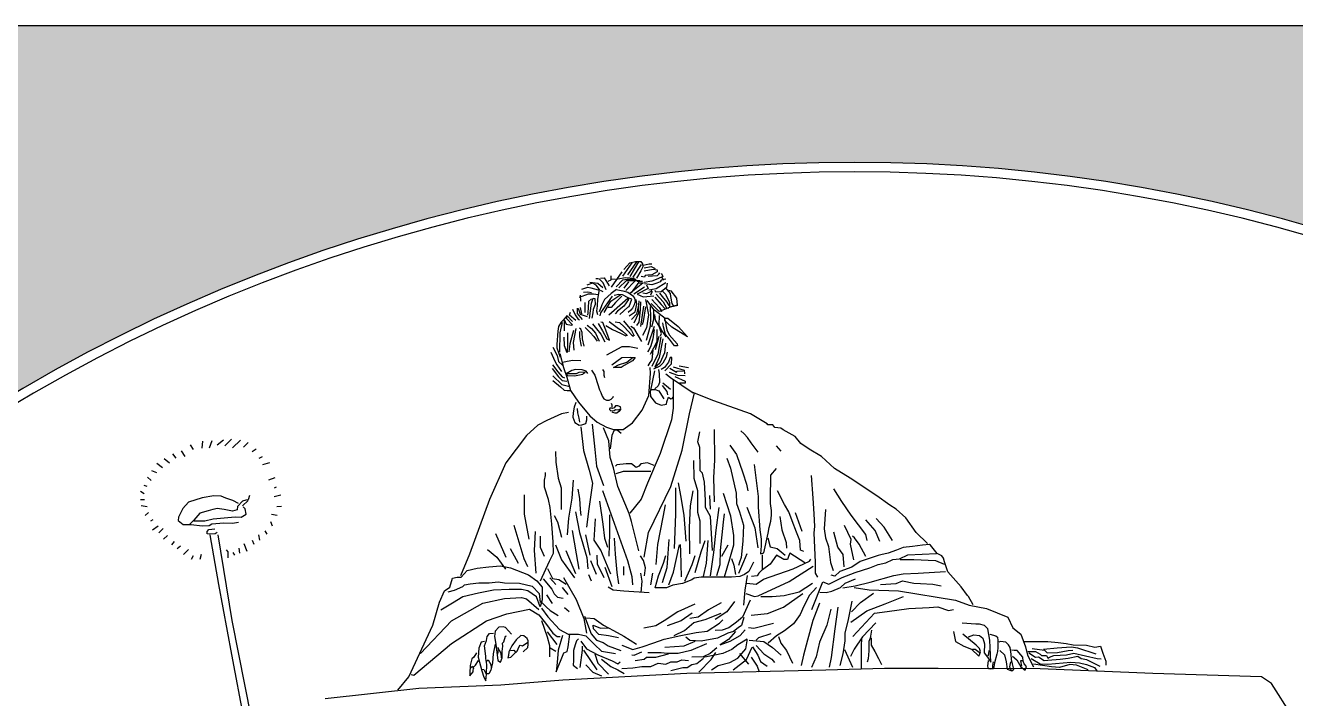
# Model space of a CAD drawing. Header units: millimetres. Extents: x 437 to 2297, y 289 to 1029.
# Drawn here: x 931 to 1603, y 655 to 1012 of the extents above; entities that cross this region are included whole.
import ezdxf

# ---------------------------------------------------------------- set-up
doc = ezdxf.new("R2010")
doc.units = ezdxf.units.MM
for name, color, linetype in [('3', 3, 'Continuous'), ('4', 4, 'Continuous'), ('7', 7, 'Continuous'), ('BH', 3, 'Continuous')]:
    doc.layers.add(name, color=color, linetype=linetype)

# ---------------------------------------------------------------- blocks, each defined once
blk = doc.blocks.new('A$C17FF35E8')
at = {"layer": 'BH'}
h = blk.add_hatch(dxfattribs=at)
h.set_pattern_fill('ESCHER', color=256, scale=50, style=0)
h.set_pattern_definition([(60, (-630.785, -3086.88), (-60, -1e-08), [55, -5]), (180, (-630.785, -3086.88), (30, -51.9615), [55, -5]), (300, (-630.785, -3086.88), (60, -1e-08), [55, -5]), (60, (-625.785, -3086.88), (-60, -1e-08), [10, -50]), (300, (-625.785, -3086.88), (60, -1e-08), [10, -50]), (60, (-633.285, -3082.55), (-60, -1e-08), [10, -50]), (180, (-633.285, -3082.55), (30, -51.9615), [10, -50]), (300, (-633.285, -3091.21), (60, -1e-08), [10, -50]), (180, (-633.285, -3091.21), (30, -51.9615), [10, -50]), (60, (-650.785, -3086.88), (-60, -1e-08), [10, -50]), (300, (-650.785, -3086.88), (60, -1e-08), [10, -50]), (60, (-620.785, -3104.2), (-60, -1e-08), [10, -50]), (180, (-620.785, -3104.2), (30, -51.9615), [10, -50]), (300, (-620.785, -3069.56), (60, -1e-08), [10, -50]), (180, (-620.785, -3069.56), (30, -51.9615), [10, -50]), (0, (-620.785, -3078.22), (-30, 51.9615), [35, -25]), (0, (-620.785, -3095.54), (-30, 51.9615), [35, -25]), (120, (-628.285, -3073.89), (-60, 1e-08), [35, -25]), (120, (-643.285, -3082.55), (-60, 1e-08), [35, -25]), (240, (-643.285, -3091.21), (30, -51.9615), [35, -25]), (240, (-628.285, -3099.87), (30, -51.9615), [35, -25])])
edge = h.paths.add_edge_path(flags=16)
edge.add_arc((933.21, -219.88), 409.87, 48.69816, 131.30184, ccw=False)
edge.add_line((1203.73, 88.03), (1503.11, 437.29))
edge.add_arc((933.21, -219.88), 869.87, 49.06779, 130.93221)
edge.add_line((363.3, 437.29), (662.68, 88.03))
h.paths.add_polyline_path([(1830, 722.49), (1830, 22.49), (30, 22.49), (30, 722.49)])
at = {"layer": '3'}
for points in [[(804.38, 583.94), (810.1, 592.07)], [(810.44, 589.82), (815.29, 596.75)], [(810.96, 593.28), (814.08, 596.75), (817.2, 597.44), (819.97, 597.44), (820.84, 596.23), (821.01, 594.67), (819.97, 592.59), (817.72, 588.61)], [(813.04, 590.52), (817.89, 597.26)], [(814.25, 589.65), (818.93, 597.26)], [(815.81, 589.3), (820.32, 595.88)], [(821.7, 592.59), (826.55, 593.46), (828.63, 593.11), (828.63, 592.07), (825.69, 590.52), (823.61, 590.34), (822.22, 590.17), (821.88, 589.3), (820.14, 589.48)], [(821.18, 595.53), (824.3, 596.23), (825.69, 596.23)], [(821.7, 594.15), (825.34, 594.84), (827.59, 593.8)], [(797.25, 569.32), (796.56, 571.22), (797.08, 573.99), (797.25, 577.62), (798.12, 582.64), (796.21, 584.89), (794.31, 586.1), (791.36, 584.89)], [(799.85, 583.51), (797.25, 585.93), (792.92, 586.45)], [(801.58, 582.47), (800.02, 586.28), (798.12, 588.18), (797.25, 588.35), (796.04, 588.35)], [(798.64, 588.7), (800.54, 588.87), (803.14, 584.55)], [(802.62, 587.14), (804.18, 587.83), (804.18, 589.91)], [(804.35, 588.35), (806.61, 588.18)], [(810.44, 587.75), (806.8, 584.11)], [(807.84, 588.27), (811.83, 588.96), (816.51, 588.61)], [(812.35, 587.4), (808.36, 583.59)], [(810.27, 587.75), (812.69, 588.09), (816.51, 588.09), (817.55, 588.09)], [(813.39, 586.71), (810.96, 583.42)], [(816.68, 587.05), (812, 582.21)], [(812.17, 587.4), (816.85, 587.4), (819.45, 587.4)], [(821.01, 586.02), (813.91, 580.31)], [(818.93, 586.54), (814.77, 581)], [(818.06, 587.05), (820.84, 587.05)], [(822.92, 585.15), (823.78, 583.25), (818.06, 580.13), (821.18, 578.75), (826.9, 579.27)], [(819.1, 586.19), (821.36, 586.19)], [(830.71, 591.21), (831.23, 590.52), (831.58, 589.48), (828.98, 588.27), (825.69, 587.05), (821.7, 586.36)], [(833.14, 588.09), (830.71, 587.57), (830.19, 586.71), (828.46, 586.02), (825.69, 585.15), (821.88, 585.67)], [(829.33, 591.38), (830.02, 591.38), (828.63, 590), (826.03, 589.82), (823.78, 589.48)], [(833.14, 586.19), (828.11, 583.07), (824.13, 582.38)], [(833.83, 586.02), (833.48, 583.77), (830.71, 581.52), (827.94, 581.34), (827.59, 582.21)], [(831.06, 588.96), (831.92, 587.57)], [(787.55, 578.66), (792.23, 580.39), (794.83, 580.39), (797.42, 580.05)], [(787.9, 579.7), (788.07, 576.59)], [(788.76, 582.82), (791.88, 583.85), (793.44, 583.51), (797.42, 582.47)], [(789.63, 581.26), (791.88, 581.43), (793.79, 581.09)], [(807.13, 582.64), (804.18, 580.57), (800.72, 577.45), (799.33, 574.51), (798.98, 573.47), (797.94, 570.88)], [(798.46, 582.3), (799.85, 581.6)], [(798.46, 568.8), (798.81, 570.36), (804.87, 579.18)], [(800.54, 570.53), (804.01, 576.59), (809.38, 580.05)], [(809.9, 579.18), (806.61, 575.72), (804.18, 573.13), (802.62, 573.13)], [(805.74, 579.7), (808.34, 580.22), (810.07, 580.05), (813.02, 578.49)], [(806.95, 582.64), (810.42, 581.95), (813.02, 581.26), (815.61, 579.53), (816.65, 578.14), (817, 576.41), (816.48, 574.51), (815.61, 572.78), (814.57, 571.74), (813.19, 570.53)], [(821.88, 583.94), (816.16, 580.13)], [(821.01, 581), (822.92, 580.48), (825.51, 581.86), (825.69, 582.73)], [(825.86, 581.69), (824.99, 579.61)], [(827.42, 578.58), (830.71, 574.77), (832.79, 572.52)], [(828.11, 580.13), (831.75, 576.15), (833.48, 573.04), (834.7, 572.87)], [(829.84, 580.83), (831.23, 578.92), (833.66, 575.98), (834.7, 574.25)], [(831.23, 582.04), (832.96, 580.13), (834.18, 577.54), (835.04, 575.98), (835.04, 573.56), (836.6, 573.9)], [(834.52, 582.38), (835.91, 582.04), (838.85, 578.06), (839.2, 574.42), (837.47, 573.9), (836.6, 575.29), (835.91, 578.92), (835.56, 580.65), (832.96, 583.77)], [(783.74, 572.26), (785.12, 569.32), (786.51, 567.24), (787.38, 566.55)], [(789.11, 566.72), (786.34, 570.01), (786.34, 572.78)], [(786.68, 572.78), (787.9, 569.66), (791.53, 568.45)], [(787.9, 573.13), (788.59, 569.84)], [(790.32, 575.89), (790.32, 570.53)], [(793.79, 577.8), (792.23, 576.41), (792.05, 573.13), (791.88, 570.36), (791.71, 569.15)], [(792.75, 567.42), (793.79, 575.38), (794.65, 578.14), (795.52, 577.97), (795.69, 574.68), (794.65, 572.09), (794.48, 570.36), (793.96, 567.59)], [(802.97, 569.32), (811.63, 576.93), (813.02, 578.14), (813.36, 577.45), (810.94, 573.82), (807.64, 571.22), (806.26, 569.84)], [(808.86, 569.49), (813.02, 573.3), (813.71, 573.64), (815.09, 577.62), (813.02, 578.32)], [(813.71, 568.8), (817, 570.88), (817.87, 574.86), (817.52, 577.45)], [(818.91, 575.03), (817.69, 569.66), (814.92, 566.72)], [(816.48, 564.99), (818.91, 570.36), (818.73, 573.13), (819.08, 576.41), (819.08, 576.76)], [(817.87, 563.61), (819.08, 565.34), (819.77, 571.91), (819.94, 576.07)], [(821.33, 573.82), (819.77, 563.09)], [(822.37, 573.47), (821.16, 565.68), (820.64, 563.95)], [(822.37, 577.45), (823.93, 569.32), (822.89, 562.4), (820.81, 558.42)], [(824.8, 573.64), (825.14, 567.76), (824.8, 563.26), (822.72, 555.65)], [(823.06, 576.93), (826.7, 572.09), (826.7, 566.72), (825.66, 562.74)], [(825.69, 577.36), (829.67, 573.21), (831.06, 570.96), (829.5, 571.13), (825.34, 575.29)], [(827.22, 571.91), (832.76, 567.59), (834.15, 567.59), (839.69, 563.09), (844.72, 557.55), (836.4, 562.74), (834.15, 564.65), (832.59, 566.2), (832.59, 567.59)], [(830.02, 571.13), (835.56, 573.56), (839.55, 574.42)], [(780.97, 568.97), (778.89, 566.38), (777.68, 565.34), (776.29, 563.09), (775.94, 560.67), (775.42, 553.57), (775.42, 551.84), (777.16, 546.82)], [(776.98, 549.59), (777.16, 559.8), (778.54, 565.17)], [(779.58, 560.84), (779.58, 566.38), (780.45, 564.3), (783.22, 563.78), (783.74, 563.95), (780.79, 567.07), (780.79, 568.11), (780.97, 568.8), (783.74, 565.68)], [(785.47, 566.2), (782.18, 569.15), (782.7, 570.7)], [(797.42, 564.65), (799.68, 560.84), (801.93, 556.51), (803.31, 555.82), (801.93, 559.8), (799.85, 565.17), (798.81, 565.34)], [(803.14, 565.68), (807.47, 562.57), (810.24, 560.67), (811.98, 559.11), (812.67, 558.24)], [(806.43, 565.51), (808.68, 565.17), (811.11, 562.92), (815.09, 558.59), (816.13, 557.9)], [(810.76, 566.03), (814.92, 561.01), (816.48, 558.07)], [(830.34, 558.24), (830.86, 559.46), (829.65, 563.26), (827.74, 566.38), (827.39, 569.49)], [(829.65, 568.97), (829.47, 563.95), (830.86, 561.01), (832.07, 559.28), (833.11, 557.55)], [(832.59, 566.72), (833.63, 561.36), (835.02, 558.76), (839.17, 553.92), (839.35, 552.88), (837.79, 552.88), (835.19, 556.34), (832.94, 558.94), (831.9, 562.92), (831.55, 564.99)], [(781.14, 559.8), (781.14, 553.92), (780.97, 549.42)], [(784.26, 561.01), (782.35, 553.92), (781.83, 549.76)], [(785.47, 562.05), (784.08, 554.61), (784.43, 550.63)], [(789.97, 552.71), (789.11, 556.51), (788.94, 559.97), (788.24, 561.7), (787.38, 562.22)], [(787.38, 560.49), (787.38, 557.55), (788.07, 554.44), (788.42, 552.71)], [(790.49, 562.57), (793.09, 559.97), (795, 557.72), (796.73, 555.3)], [(791.53, 563.78), (793.79, 562.05), (795.86, 559.63), (797.94, 555.3)], [(794.31, 564.47), (796.38, 561.88), (798.81, 559.11), (800.89, 554.96)], [(801.41, 563.61), (804.87, 561.53), (809.2, 559.63), (811.98, 558.24)], [(814.57, 563.26), (816.13, 562.4), (820.29, 555.13)], [(827.05, 561.53), (826.35, 556.51), (825.31, 552.88), (824.1, 550.63), (823.41, 549.76)], [(827.05, 563.09), (823.58, 553.23)], [(828.43, 561.53), (828.43, 554.96), (824.8, 548.21)], [(773.34, 552.19), (775.6, 547.69), (776.29, 544.57), (778.54, 542.67)], [(779.23, 557.38), (779.41, 553.05), (780.79, 549.25)], [(801.88, 548.12), (810.14, 552.54), (813.97, 552.54), (818.4, 551.65)], [(830.51, 557.55), (828.95, 548.38), (825.83, 541.98)], [(831.55, 556.51), (829.65, 546.65), (827.39, 541.63)], [(832.94, 554.26), (832.42, 549.07), (829.99, 543.71), (827.39, 541.46)], [(829.47, 557.72), (827.57, 550.8)], [(772.3, 549.59), (774.38, 544.75), (775.42, 542.84), (778.02, 539.21)], [(776.98, 548.8), (779.06, 541.36), (780.79, 536.34), (782.7, 529.25), (786.86, 523.02), (792.92, 515.75), (796.73, 512.46), (801.75, 509.87), (805.39, 508.65), (810.59, 508.65), (815.61, 512.12), (820.64, 518.86), (824.1, 526.65), (824.97, 538.25), (824.8, 541.36)], [(788.14, 544.96), (783.89, 545.17), (780.94, 544.58), (778.58, 543.99)], [(804.54, 542.81), (809.85, 546.64), (814.27, 546.94), (816.92, 546.64), (815.45, 544.88), (811.03, 542.52), (809.55, 541.34), (806.6, 541.34), (805.42, 541.34), (808.08, 542.81), (812.5, 544.29), (815.15, 546.35), (816.04, 546.64)], [(826.35, 550.63), (825.83, 545.44), (824.62, 544.05), (823.58, 542.32)], [(833.8, 549.59), (833.28, 546.82), (831.55, 543.71), (829.99, 542.15), (826.7, 540.59)], [(832.59, 539.56), (836.23, 543.36), (836.4, 546.65), (835.54, 546.65), (834.67, 544.23), (832.42, 541.46), (830.69, 540.25)], [(773, 540.94), (776.29, 536.44), (778.37, 534.54), (780.79, 534.19)], [(773.17, 542.84), (775.94, 539.04), (778.37, 536.44), (779.58, 535.92)], [(791.79, 538.24), (791.03, 539.45), (788.88, 540.2), (785.37, 540.38), (783.38, 539.78), (780.35, 538.1), (780.94, 537.22), (784.86, 536.92), (789.2, 537.81), (789.79, 538.39), (790.38, 538.98), (787.14, 538.69), (785.66, 538.1), (783.01, 538.1), (780.94, 538.1)], [(793.75, 539.91), (795.5, 537.36), (795.98, 536.33), (798.05, 529.57), (798.68, 528.14), (799.4, 526.23), (800.35, 524.72), (801.79, 524.01), (803.14, 524.01), (804.25, 524.64), (805.37, 525.6), (805.53, 526.23)], [(799.64, 540.38), (800.35, 539.19), (800.43, 537.36), (800.75, 536.09)], [(835.02, 538.86), (839.35, 537.31), (843.33, 537.13)], [(835.36, 541.11), (838.83, 538.86), (839.17, 539.38), (842.29, 539.56)], [(837.09, 541.8), (842.81, 539.9), (842.98, 538)], [(845.24, 541.29), (840.21, 542.15)], [(773.34, 536.96), (778.19, 532.46), (781.66, 531.59), (782.01, 531.59)], [(773.34, 534.54), (777.33, 531.08), (779.41, 529.35), (780.97, 529.17), (782.53, 529.17)], [(831.2, 531.84), (833.63, 528.73), (833.98, 527)], [(831.55, 533.23), (834.67, 530.8), (835.71, 529.94)], [(837.96, 536.61), (843.33, 534.19), (843.33, 533.15), (840.39, 533.15)], [(825.31, 529.77), (827.57, 529.77), (829.47, 529.07), (830.86, 526.82), (832.07, 524.75)], [(786.16, 519.73), (786.34, 517.48), (787.03, 514.54), (787.55, 512.46)], [(809.39, 519.76), (809.23, 520.63), (807.73, 521.11), (806.55, 521.05), (805.75, 520.05), (804.85, 519.67), (804.15, 519.9), (803.46, 519.78), (803.35, 519.32), (803.35, 519.09), (804.04, 518.51), (805.88, 518.63), (806.59, 519.08), (807.85, 518.97), (809.28, 519.53)], [(804.15, 522.43), (804.62, 521.63), (804.62, 520.36)], [(809.33, 519.34), (808.36, 518.13), (807.23, 517.15), (806.35, 517.14), (805.09, 517.63), (804.69, 517.79)], [(788.16, 509.9), (789.66, 497.44), (792.65, 486.97), (794.4, 480.24), (792.41, 466.53), (791.16, 456.82)], [(803.96, 498.41), (804.7, 505.64), (805.95, 508.38), (807.45, 508.38), (809.44, 506.63)], [(857.91, 444.52), (856.91, 462.46), (854.17, 467.2), (854.17, 470.93), (853.67, 480.65), (852.67, 485.39), (851.42, 486.63), (851.17, 499.09), (850.18, 502.08), (851.17, 507.32)], [(858.91, 470.19), (858.66, 483.15), (859.16, 492.37), (858.91, 508.56)], [(882.11, 496.6), (878.37, 501.59), (876.37, 504.33), (874.62, 506.32), (872.88, 507.82)], [(581.3, 500.53), (582.86, 497.92)], [(587.91, 502.45), (587.57, 498.62)], [(592.79, 502.62), (591.4, 498.62)], [(598.88, 502.97), (595.57, 500.19)], [(603.23, 503.49), (599.75, 499.84)], [(607.93, 502.97), (603.76, 498.79)], [(611.94, 501.75), (609.5, 499.14)], [(616.29, 498.1), (614.2, 496.71)], [(867.14, 500.34), (870.63, 495.36), (873.88, 485.64), (875.87, 479.66), (876.62, 476.17)], [(894.33, 497.1), (891.84, 499.84)], [(567.54, 493.23), (570.33, 490.97)], [(571.9, 495.66), (573.64, 493.4)], [(576.6, 497.23), (578.51, 494.27)], [(619.43, 494.1), (617.68, 493.23)], [(623.26, 490.97), (619.6, 489.93)], [(851.42, 448.26), (851.42, 459.97), (850.18, 464.7), (850.18, 476.17), (848.18, 482.65), (847.93, 492.12)], [(865.39, 493.36), (867.39, 488.13), (870.38, 474.92), (870.63, 469.44), (872.13, 464.95), (874.37, 457.98), (873.88, 449.5), (873.13, 440.78), (872.13, 438.29), (871.63, 436.54)], [(560.93, 486.79), (563.54, 485.75)], [(563.71, 490.79), (566.67, 488.53)], [(556.75, 479.14), (558.32, 478.62)], [(558.66, 483.32), (560.58, 481.58)], [(626.21, 482.97), (622.73, 481.75)], [(626.91, 478.1), (625.87, 477.58)], [(784.17, 481.74), (783.42, 472.27), (781.68, 461.55), (780.93, 452.83)], [(837.7, 445.52), (838.45, 463.71), (838.45, 477.66)], [(843.94, 449.5), (842.94, 463.21), (841.19, 473.68), (839.95, 480.4)], [(555.01, 475.84), (556.92, 474.62)], [(555.01, 471.49), (557.1, 471.49)], [(625.87, 473.06), (629.35, 473.93)], [(758.21, 473.96), (758.21, 463.74), (760.7, 450.53)], [(788.41, 463.05), (787.91, 466.29), (787.67, 472.02), (786.67, 477)], [(845.93, 442.77), (845.69, 456.73), (846.18, 468.19), (847.68, 476.17)], [(856.91, 466.45), (856.41, 473.68)], [(864.15, 430.56), (867.14, 440.03), (869.14, 447.51), (869.14, 452.49), (867.64, 462.71), (863.65, 474.67)], [(906.31, 444.02), (904.56, 444.77), (904.06, 449.75), (902.32, 454.24), (900.07, 460.22), (898.32, 464.95), (896.08, 468.94), (892.34, 476.17)], [(939.76, 449.8), (939.01, 453.04), (931.28, 463.26), (926.29, 470.48), (922.05, 477.21)], [(555.36, 468.36), (558.49, 467.84)], [(557.45, 462.97), (559.19, 464.71)], [(627.26, 467.84), (629.7, 468.01)], [(785.4, 464.99), (787.4, 454.02), (791.39, 440.82), (791.89, 434.83)], [(797.98, 470.67), (799.73, 458.46), (800.73, 450.98), (802.22, 446.25)], [(827.97, 437.04), (828.97, 447.76), (831.71, 462.21), (832.96, 468.69)], [(856.91, 431.06), (858.66, 443.52), (859.91, 455.23), (861.4, 467.2)], [(876.12, 467.45), (878.87, 460.22), (880.36, 456.48), (881.86, 446.01)], [(905.31, 454.49), (901.82, 464.46)], [(917.8, 466.25), (917.06, 456.03), (917.8, 451.29), (919.3, 446.56), (920.3, 438.09), (921.8, 433.85)], [(560.41, 460.19), (561.8, 460.88)], [(561.45, 455.49), (564.41, 457.58)], [(623.78, 459.84), (624.82, 457.58)], [(624.3, 463.67), (627.43, 463.14)], [(752.72, 458.01), (757.96, 440.32), (759.95, 436.08)], [(778.19, 451.33), (775.94, 459.56), (774.19, 462.8)], [(803.97, 432.04), (798.73, 444.75), (795.24, 449.98), (795.99, 461.2)], [(803.22, 441.51), (803.47, 453.47), (803.47, 463.44)], [(860.15, 431.31), (861.9, 437.04), (862.15, 444.52), (863.65, 459.47), (864.15, 463.96)], [(893.58, 462.46), (894.58, 455.48), (896.83, 448.76), (897.08, 445.77)], [(932.77, 439.58), (931.03, 447.81), (931.28, 450.3), (927.78, 457.77)], [(946.49, 449.3), (944, 455.03), (939.01, 460.76)], [(953.23, 449.8), (948.74, 456.78), (944.5, 461.51)], [(564.76, 453.93), (567.02, 456.19)], [(567.2, 450.45), (569.28, 452.54)], [(617.51, 452.88), (618.03, 449.93)], [(620.82, 454.97), (621.86, 453.23)], [(742.99, 453.52), (748.48, 441.06)], [(764.44, 432.59), (763.69, 444.55), (764.19, 454.52)], [(766.69, 452.03), (766.69, 446.3), (768.68, 441.56)], [(783.65, 455.02), (785.65, 442.81), (787.15, 434.59)], [(790.64, 452.78), (792.88, 442.06)], [(808.21, 426.81), (807.46, 432.79), (806.46, 442.51), (805.96, 450.98)], [(927.53, 435.84), (927.04, 442.32), (924.29, 446.31), (922.05, 454.28)], [(939.01, 441.33), (935.52, 447.81), (933.02, 451.29), (932.02, 452.04)], [(571.55, 447.49), (572.94, 449.23)], [(574.51, 445.58), (576.25, 446.97)], [(577.82, 442.45), (580.43, 445.06)], [(600.45, 444.88), (601.32, 443.84), (601.32, 440.71)], [(607.06, 445.75), (607.41, 443.14)], [(609.68, 448.19), (611.24, 444.19)], [(614.2, 449.93), (615.07, 447.84)], [(738.75, 445.05), (743.74, 441.06), (748.23, 434.59)], [(750.72, 445.55), (754.96, 437.83)], [(774.67, 447.54), (777.92, 439.57), (784.9, 430.1)], [(780.16, 444.55), (785.4, 432.34)], [(831.47, 427.57), (833.96, 435.55), (834.96, 450.25)], [(834.71, 426.33), (837.2, 433.06), (840.45, 447.51)], [(841.44, 430.56), (841.19, 444.02), (840.95, 447.76)], [(848.68, 432.81), (851.92, 443.77), (853.92, 449.75)], [(853.17, 430.81), (854.67, 437.79), (855.66, 449.75)], [(862.9, 441.53), (866.14, 447.51)], [(581.99, 439.84), (583.04, 441.93)], [(586.69, 440.01), (587.39, 442.62)], [(603.93, 443.49), (604.8, 442.1)], [(796.48, 431.79), (793.49, 439.02)], [(800.48, 430.05), (796.98, 437.27), (796.73, 442.01)], [(843.19, 428.32), (847.18, 437.04), (848.68, 441.78)], [(867.89, 440.28), (869.14, 436.79), (870.13, 431.81)], [(876.12, 442.77), (874.37, 438.54), (872.63, 434.8), (871.63, 432.31)], [(876.07, 427.17), (881.06, 426.67), (884.8, 429.41), (900.52, 434.89), (909.25, 438.88), (910, 439.88)], [(884.1, 442.28), (884.1, 440.03), (884.1, 434.3), (882.36, 432.56), (881.61, 431.06), (878.62, 430.81)], [(906.81, 438.04), (898.82, 443.02), (898.07, 441.28), (897.58, 439.78), (895.58, 439.78), (891.84, 442.03), (888.35, 437.29), (884.35, 434.3)], [(957.32, 439.68), (964.55, 439.68), (976.03, 439.18), (980.52, 437.19)], [(770.5, 434.95), (773.24, 429.72), (776.48, 429.22), (780.48, 426.73)], [(792.17, 431.73), (793.67, 428.49)], [(804.72, 425.31), (800.97, 435.53)], [(810.95, 431.54), (810.95, 436.03)], [(825.23, 426.33), (826.23, 432.56)], [(875.57, 421.68), (880.06, 420.19), (882.06, 420.44), (898.52, 428.16), (911.25, 436.14)], [(768.25, 429.47), (772.74, 423.98), (773.99, 421.49), (775.74, 419.75), (778.73, 419.25)], [(771.74, 429.97), (774.99, 426.48)], [(778.23, 424.98), (781.22, 421.24)], [(883.55, 420.19), (889.54, 420.19), (895.78, 420.69), (903.76, 422.68), (910.75, 427.17)], [(946.84, 426.47), (955.07, 426.97), (958.57, 428.46), (964.55, 427.22), (968.05, 426.97), (974.53, 426.72), (979.02, 425.72)], [(766.75, 417.75), (769.75, 414.76), (771.99, 412.77), (776.23, 410.03)], [(770, 420.99), (772.99, 416.51)], [(877.74, 418.27), (873.75, 409.3), (870.51, 406.56), (866.52, 403.57), (863.03, 402.33), (859.28, 402.08)], [(869.51, 417.53), (865.52, 412.04), (859.28, 408.06)], [(878.32, 410.22), (887.05, 411.22), (895.53, 414.46), (905.76, 421.68)], [(931.7, 417.7), (929.71, 407.98), (927.96, 400.75), (927.96, 396.77), (926.96, 389.79), (925.22, 383.56)], [(931.12, 406.53), (939.61, 412.52), (949.34, 416.25), (959.06, 420.24)], [(931.45, 411.97), (936.19, 416.95), (943.18, 421.93)], [(767.41, 413.96), (770.65, 409.47), (776.89, 402.75), (781.38, 400.25), (786.87, 400.25), (790.86, 399.26), (795.35, 394.77), (799.09, 391.28), (806.58, 390.04)], [(779.48, 414.27), (781.97, 412.27)], [(847.06, 411.3), (841.32, 407.31), (833.84, 404.57)], [(837.58, 399.58), (843.07, 402.08), (848.06, 406.31), (854.04, 408.06), (862.53, 411.3)], [(862.53, 416.78), (855.79, 413.04), (850.3, 409.3), (845.81, 408.56)], [(914.49, 416.7), (911, 407.48), (908.25, 397.01), (906.01, 389.04), (904.76, 383.56)], [(920.48, 413.46), (918.48, 404.99), (914.49, 396.02), (912.74, 388.29), (910.25, 382.56)], [(924.22, 414.46), (922.72, 403), (920.73, 387.79), (919.73, 382.81)], [(751.43, 400.3), (748.2, 403.71), (747.07, 404.09), (744.79, 403.9), (742.89, 401.82), (742.52, 398.98), (743.08, 395), (744.22, 386.29), (745.55, 385.34), (746.5, 387.61), (746.5, 391.02), (746.88, 393.86), (746.69, 395.38), (747.45, 396.14), (748.2, 399.17), (748.77, 399.36)], [(808.14, 398.34), (802.9, 399.33), (797.66, 400.08), (794.92, 403.07), (794.67, 405.07), (798.66, 403.32), (802.65, 403.57)], [(874.5, 409.05), (873.25, 404.82), (871.51, 403.57), (869.01, 401.58), (866.02, 400.83), (860.53, 398.09), (851.8, 396.59), (845.81, 396.84), (843.82, 398.59)], [(877, 403.82), (879.74, 403.32), (890.22, 406.06)], [(944.35, 406.29), (937.36, 398.81), (932.87, 392.33), (930.87, 388.34)], [(993.49, 398.81), (996.24, 399.8), (999.23, 399.56), (1000.98, 398.06), (1001.97, 395.07), (1001.72, 390.34), (1003.47, 388.09), (1005.22, 385.35), (1004.72, 397.06), (1003.72, 403.04), (1001.97, 404.79), (999.23, 405.54), (997.23, 405.54), (990, 406.03)], [(742.89, 395), (741.76, 389.89), (741.38, 384.96), (740.43, 381.17), (739.48, 379.28), (738.15, 379.28), (738.34, 384.2), (737.78, 387.42), (737.78, 388.56), (737.21, 394.05), (738.15, 396.89), (738.53, 398.98), (739.86, 400.49), (741.95, 400.68)], [(757.68, 390.83), (760.15, 393.11), (760.34, 394.81), (760.34, 396.7), (759.77, 397.84), (758.06, 399.36), (756.36, 399.55), (753.89, 397.27), (751.62, 394.05), (750.1, 390.83), (749.91, 388.94), (749.53, 387.61), (751.05, 387.99), (752.75, 389.7), (754.46, 391.21), (755.6, 393.67), (755.98, 394.43), (757.3, 394.05), (760.15, 395.95)], [(770.4, 401.5), (775.39, 394.77)], [(778.39, 399.51), (776.14, 391.78), (775.64, 385.3), (775.14, 380.32), (779.13, 390.29), (780.88, 391.03), (781.38, 393.53), (782.38, 400.25)], [(786.87, 397.76), (785.87, 396.77), (785.12, 394.52), (784.37, 391.53), (784.37, 386.3), (784.12, 383.81), (786.37, 382.06)], [(857.36, 381.31), (860.85, 383.56), (867.09, 385.3), (871.33, 387.54), (875.57, 392.53), (876.32, 396.77), (876.32, 397.51), (871.33, 394.52), (868.09, 392.03), (863.35, 390.04), (859.11, 389.04), (852.87, 387.79), (852.87, 387.79), (852.87, 387.79)], [(870.01, 401.58), (866.27, 397.34), (862.03, 394.6), (867.27, 396.59), (872.51, 399.58), (875.25, 402.57)], [(877.25, 397.09), (884.98, 396.34), (889.72, 393.1), (894.21, 389.12)], [(888.72, 400.33), (882.24, 398.34), (880.99, 397.09)], [(892.79, 399.01), (894.03, 395.52), (897.03, 391.53), (900.27, 384.8)], [(936.86, 397.56), (936.61, 394.32), (936.61, 385.1), (936.61, 381.86)], [(942.1, 402.3), (941.35, 398.06), (940.6, 396.32), (940.6, 391.33), (940.35, 387.1), (939.86, 385.35)], [(941.85, 398.31), (941.85, 394.32), (943.85, 391.08), (945.84, 387.35), (947.34, 384.11)], [(985.51, 401.55), (986.51, 396.32), (991, 393.83), (994.99, 392.33), (998.98, 388.59), (999.48, 389.84), (999.73, 391.08), (999.23, 392.58), (997.48, 394.32), (990.5, 400.3)], [(1004.72, 400.3), (1007.96, 399.31), (1008.71, 398.56), (1008.71, 398.06), (1008.96, 397.31), (1008.96, 395.57), (1008.96, 393.08), (1008.71, 391.08), (1008.46, 389.59), (1007.21, 385.1), (1006.71, 381.86), (1004.97, 381.61), (1003.97, 381.86), (1003.72, 383.36), (1003.97, 386.35)], [(732.85, 390.27), (731.52, 387.99), (730.38, 387.24), (729.62, 383.64), (729.43, 379.66), (729.43, 378.14), (731.14, 380.23), (731.33, 382.69), (732.47, 383.83), (733.98, 386.29)], [(737.21, 396.33), (735.31, 395.95), (734.17, 392.73), (733.79, 387.99), (735.69, 380.8), (736.83, 377.39), (737.78, 375.49), (738.15, 379.09)], [(744.03, 393.3), (745.74, 390.08), (745.93, 387.61)], [(744.41, 392.16), (744.03, 389.7)], [(750.86, 391.59), (752.75, 391.78), (753.51, 390.64)], [(771.9, 393.03), (774.89, 391.28)], [(787.87, 382.56), (789.11, 391.78), (789.11, 393.78)], [(788.12, 396.52), (791.11, 392.53), (797.1, 389.29), (804.83, 386.05), (807.82, 384.55), (809.07, 385.55)], [(789.61, 391.78), (796.6, 381.32)], [(815.2, 389.29), (816.45, 389.04), (820.44, 390.78)], [(854.62, 395.02), (846.38, 391.53), (839.65, 390.04), (833.91, 390.04), (830.67, 390.29), (823.68, 390.29)], [(832.66, 393.28), (842.89, 394.02), (848.63, 396.52)], [(860.1, 393.03), (856.61, 390.04), (852.87, 388.29), (846.88, 388.04)], [(850.62, 380.07), (857.11, 386.8), (859.61, 390.54)], [(868.84, 381.31), (875.82, 386.8), (878.81, 393.28)], [(879.06, 393.53), (881.81, 389.04), (883.31, 385.8), (886.8, 383.31)], [(881.06, 394.27), (885.05, 389.79), (889.29, 387.05), (890.79, 385.3)], [(927.71, 392.03), (931.95, 382.81)], [(995.49, 392.33), (996.98, 392.33), (999.73, 390.09)], [(1004.22, 391.58), (1003.97, 389.59), (1003.72, 388.59)], [(1009.96, 391.58), (1012.45, 389.34), (1013.45, 385.6), (1013.95, 381.61), (1016.44, 380.87), (1017.44, 381.61), (1016.69, 384.6), (1016.19, 386.85), (1015.94, 389.59), (1015.45, 393.08), (1014.7, 394.57), (1013.2, 396.07), (1010.46, 396.32), (1009.46, 396.07)], [(1016.69, 388.59), (1018.94, 386.6), (1021.18, 382.86), (1023.43, 381.11), (1024.18, 383.11), (1022.93, 384.6), (1022.43, 385.85), (1022.18, 388.09), (1021.18, 389.34), (1019.19, 391.58), (1017.69, 391.58), (1016.19, 391.83)], [(1024.93, 391.08), (1028.92, 391.08), (1031.41, 389.59), (1032.16, 388.84), (1034.66, 388.84), (1035.4, 387.59), (1036.4, 388.09), (1038.65, 388.84), (1045.38, 389.34), (1049.12, 390.09), (1061.6, 387.34), (1063.59, 387.1)], [(1063.1, 383.11), (1056.11, 386.6), (1053.12, 387.1), (1051.37, 388.34), (1046.13, 387.34), (1041.89, 386.85), (1035.4, 386.35), (1033.41, 386.1), (1030.41, 388.09), (1028.92, 387.84), (1025.42, 390.09)], [(1027.17, 392.58), (1033.66, 391.83), (1035.15, 390.34), (1040.64, 390.58), (1046.13, 391.58), (1048.63, 391.83)], [(1061.1, 389.59), (1051.37, 392.83), (1047.88, 393.33), (1040.39, 392.83), (1033.16, 392.08)], [(738.15, 385.91), (739.1, 386.67), (740.43, 384.2), (740.62, 382.31)], [(790.86, 384.06), (794.6, 380.07), (799.09, 378.08)], [(795.6, 389.79), (797.1, 384.8), (802.83, 379.07)], [(799.09, 387.05), (804.08, 383.06), (807.82, 381.32), (811.07, 379.32)], [(809.96, 382.06), (815.7, 382.31), (820.44, 383.06), (825.18, 383.06), (829.17, 384.8), (833.16, 384.31), (835.91, 385.55), (839.15, 385.55), (841.64, 386.55), (845.14, 386.3)], [(816.95, 386.3), (821.69, 387.05), (822.93, 388.04), (827.92, 388.04), (834.66, 389.79)], [(853.12, 387.3), (849.63, 384.55), (846.88, 384.06), (844.39, 382.31), (842.14, 382.31), (835.91, 380.82)], [(877.07, 384.31), (872.33, 390.04)], [(878.32, 388.04), (881.56, 383.31), (882.56, 380.32)], [(1006.46, 385.6), (1006.22, 383.61), (1006.22, 381.61)], [(1015.7, 385.6), (1015.2, 382.86), (1015.94, 381.11)], [(1021.93, 386.1), (1020.93, 386.1), (1021.43, 383.36)], [(1026.67, 387.34), (1031.41, 384.6), (1035.4, 384.35), (1047.63, 385.35), (1052.12, 385.1), (1055.86, 384.11), (1060.1, 382.61), (1061.35, 380.87)], [(1056.86, 381.36), (1050.62, 383.86), (1047.13, 384.11), (1041.64, 382.61), (1037.4, 382.86), (1027.92, 384.35)], [(729.81, 382.31), (730.76, 383.26), (731.33, 381.93)], [(735.69, 381.74), (736.83, 381.55), (737.78, 379.47)]]:
    blk.add_lwpolyline(points, dxfattribs=at)
at = {"layer": '4'}
blk.add_lwpolyline([(1830, 722.49), (1830, 22.49), (30, 22.49), (30, 722.49)], close=True, dxfattribs=at)
blk.add_lwpolyline([(1164.59, 357.2), (1153.95, 374.04), (1148.62, 377.58), (1090.96, 379.35), (1031.41, 381.86), (977.42, 382.01), (949.03, 382.01), (917.98, 381.13), (844.36, 379.35), (778.71, 375.81), (745.89, 373.15), (702.43, 371.38), (652.75, 366.06)], dxfattribs=at)
at = {"layer": '7'}
for points in [[(662.68, 88.03, -0.37689), (1203.73, 88.03), (1503.11, 437.29, 0.373211), (363.3, 437.29)], [(663.21, 95.1, -0.36994), (1203.21, 95.1), (1496.07, 436.76, 0.36994), (370.34, 436.76)]]:
    blk.add_lwpolyline(points, format="xyb", close=True, dxfattribs=at)
for points in [[(827.22, 539.63), (824.8, 528.56), (825.14, 525.96), (827.74, 522.67), (830.69, 521.46), (833.46, 521.98), (833.63, 523.19), (834.67, 525.61), (835.88, 524.75), (836.58, 524.92), (837.27, 525.79)], [(829.3, 540.32), (829.65, 538.07), (829.82, 533.4), (829.13, 531.67), (827.39, 530.11)], [(837.09, 534.61), (837.14, 519.84), (836.14, 513.61), (830.15, 495.92), (823.41, 480.22), (820.17, 471.74), (814.18, 464.27)], [(833.11, 538), (835.71, 536.09), (847.61, 528.06)], [(821.68, 441.01), (823.93, 453.97), (835.89, 478.47), (841.88, 497.66), (845.62, 516.85), (848.36, 528.06)], [(971.79, 448.15), (965.8, 454.13), (960.31, 461.86), (955.07, 466.34), (951.83, 468.58), (944.98, 473.42), (930.76, 482.89), (922.53, 487.88), (915.55, 494.36), (909.06, 498.09), (904.57, 501.08), (901.58, 504.82), (895.34, 508.31), (894.09, 509.31), (890.85, 509.56), (889.85, 511.05), (887.11, 511.05), (886.86, 511.55), (878.09, 516.93), (858.63, 523.66), (847.4, 528.15)], [(785.47, 522.84), (784.6, 520.42), (784.08, 517.48), (783.91, 515.06), (784.95, 512.29), (787.2, 510.9), (788.76, 511.08), (790.84, 511.77), (791.36, 513.67), (791.36, 515.58)], [(781.66, 517.57), (777.92, 516.82), (770.18, 513.33), (765.44, 510.84), (759.45, 505.36), (748.48, 490.9), (739.75, 471.47), (729.27, 442.56), (724.53, 431.1)], [(794.15, 511.39), (795.65, 497.93), (796.4, 489.21), (800.14, 478.99)], [(818.92, 444.33), (814.93, 459.78), (813.69, 464.02), (807.7, 478.47), (805.45, 488.19), (803.71, 493.67), (802.96, 502.64), (800.21, 509.37)], [(774.69, 496.94), (774.94, 491.21), (776.19, 482.73), (777.69, 477.75), (777.69, 466.29)], [(766.75, 428.47), (771.49, 438.94), (773.74, 443.17), (773.49, 449.15), (772.74, 458.37), (771.99, 467.35), (771, 471.58), (768.95, 478), (768.95, 481.74), (769.45, 484.23), (769.45, 485.72)], [(826.91, 489.44), (823.41, 490.93), (819.92, 490.43), (818.92, 489.19), (817.43, 488.44), (814.93, 490.43), (812.19, 490.43), (807.2, 489.94), (806.45, 489.19)], [(806.95, 485.2), (810.69, 486.45), (820.67, 486.45), (825.16, 486.45)], [(879.86, 490.12), (882.11, 473.18), (882.11, 467.45), (882.86, 455.48), (883.61, 450.5), (883.61, 447.01), (883.36, 442.77), (885.1, 443.27), (887.35, 453.74), (887.85, 456.73), (888.84, 459.97), (889.09, 463.21), (889.09, 465.7), (888.59, 469.44), (888.59, 471.43), (888.84, 484.39), (891.84, 487.88)], [(910.07, 484.19), (911.07, 472.23), (911.57, 464), (911.82, 457.28), (911.57, 453.79), (912.32, 438.09), (912.32, 434.6), (912.29, 432.56), (913.54, 430.31)], [(606.89, 469.4), (603.93, 470.97), (600.27, 472.19), (597.66, 473.23), (593.83, 473.4), (587.74, 472.36), (580.43, 470.1), (577.47, 466.8), (575.2, 462.1), (575.03, 460.36), (577.64, 458.27), (581.82, 458.27), (587.74, 457.58), (591.4, 457.75), (592.79, 458.62), (599.06, 459.14), (603.76, 458.97), (606.89, 459.49)], [(612.81, 473.58), (612.11, 471.32), (610.72, 471.14), (608.98, 470.62), (606.37, 467.84), (606.19, 466.1), (603.76, 465.4), (599.4, 466.27), (596.79, 466.62), (595.75, 466.8), (593.31, 466.27), (590.87, 465.58), (586.35, 464.19), (583.21, 460.54), (581.12, 458.45)], [(611.94, 470.97), (608.98, 468.19)], [(799.64, 476.25), (812.95, 439.27), (815.19, 430.8), (815.44, 426.31)], [(583.21, 460.19), (589.13, 460.19), (593.48, 461.23), (603.23, 462.1), (605.32, 462.27), (608.28, 462.1), (610.89, 463.67), (610.37, 466.62), (609.33, 467.67)], [(595.57, 454.1), (594.53, 453.4), (591.74, 453.23), (590.35, 453.4), (590.35, 454.62), (591.22, 455.67), (594.35, 456.01)], [(609.87, 354.88), (603.39, 389.52), (596.46, 426.46), (591.84, 452.79)], [(596, 452.79), (603.39, 407.53), (613.57, 355.8)], [(887.1, 451.25), (888.35, 446.51), (892.09, 445.52), (896.33, 442.03)], [(995.99, 415.75), (993.49, 420.24), (992.99, 420.74), (989.5, 425.22), (982.52, 433.2), (980.77, 438.43), (980.27, 440.42), (979.27, 441.67), (976.78, 442.92), (973.28, 447.4), (972.79, 447.65), (969.04, 447.4), (963.8, 446.65), (958.81, 446.16), (955.32, 444.66), (950.83, 443.17), (947.09, 442.17), (945.59, 441.92), (936.11, 438.68), (931.62, 435.69), (925.39, 433.45), (922.64, 430.95), (920.65, 431.45)], [(821.93, 431.04), (822.43, 435.28), (821.43, 439.27), (819.69, 441.76)], [(879.61, 438.29), (877.12, 433.31), (874.87, 431.81), (872.38, 430.81), (867.89, 430.31), (856.16, 430.31), (851.92, 430.31), (848.18, 429.82), (846.93, 429.07), (841.94, 427.08), (836.95, 426.08), (833.46, 424.83), (827.47, 424.83), (829.22, 431.06), (831.96, 437.79), (833.21, 441.78)], [(910.5, 413.21), (916.24, 427.91), (919.48, 426.67), (926.46, 430.16), (933.45, 432.9), (941.18, 435.39), (945.67, 437.14), (949.58, 437.93), (953.33, 439.68), (956.82, 440.18), (961.31, 442.17), (976.53, 442.92)], [(691.32, 370.6), (697.06, 377.58), (709.78, 404.99), (713.27, 417.2), (716.02, 423.18), (718.76, 425.17), (720.26, 429.91), (722.75, 430.41), (724.75, 430.41), (727.99, 433.9), (733.23, 435.14), (739.47, 435.89), (745.7, 436.39), (750.94, 435.39), (760.42, 431.65), (764.91, 428.41), (767.66, 425.17), (767.66, 418.45), (766.66, 414.71), (764.66, 419.94), (760.17, 423.18), (756.68, 423.93), (750.2, 423.93), (741.96, 423.43), (733.98, 421.93), (725.75, 419.94), (720.26, 416.7), (714.02, 412.96)], [(820.18, 422.32), (820.68, 428.3), (819.93, 432.54)], [(876.25, 431.23), (875, 423.51), (874.25, 415.53)], [(926.88, 424.73), (933.37, 425.72), (941.35, 427.72), (953.83, 431.21), (958.82, 432.2), (966.8, 432.45), (981.27, 433.45)], [(718.01, 422.68), (721.26, 423.43), (725.75, 425.42), (726.5, 426.42), (729.49, 426.92), (734.23, 427.42), (738.22, 427.42), (739.72, 427.42), (744.46, 427.92), (747.7, 427.42), (755.68, 427.17), (762.42, 425.67), (766.16, 421.69), (766.66, 416.95)], [(778.95, 430.24), (785.69, 418.52), (789.68, 408.56), (791.18, 400.83)], [(824.43, 422.07), (810.95, 423.07), (805.22, 423.57), (802.72, 425.06)], [(912.99, 424.92), (909.25, 420.94), (906.26, 414.96), (904.26, 410.72), (900.77, 405.74), (896.03, 402), (891.79, 399.26), (887.3, 395.52)], [(914.66, 422.48), (918.15, 422.23), (921.14, 422.98), (925.64, 424.98), (928.13, 427.22), (933.62, 429.46)], [(932.87, 424.98), (940.85, 423.73), (956.32, 423.23), (986.51, 418.25), (993.74, 415.51), (1002.97, 413.76), (1014.2, 409.28), (1016.94, 403.54), (1021.18, 400.3), (1023.68, 393.58), (1024.68, 389.09), (1027.92, 382.86)], [(703.29, 390.04), (719.76, 407.23), (736.22, 416.7), (747.7, 419.19), (756.68, 419.69), (759.43, 418.94), (765.91, 413.21)], [(698.3, 378.82), (699.8, 378.57), (719.76, 395.27), (738.22, 407.23), (748.95, 410.97), (760.92, 413.46), (765.91, 410.47), (769.4, 405.99), (773.4, 400.75), (775.64, 399.01), (777.14, 399.01)], [(848.56, 416.03), (839.57, 412.04), (832.34, 407.31), (827.85, 404.57), (821.61, 403.32)], [(932.12, 399.06), (943.6, 411.27), (950.33, 412.27), (961.81, 413.76), (972.54, 414.26), (977.28, 414.76), (982.76, 412.76), (985.51, 413.26)], [(767.41, 407.48), (770.4, 398.76), (771.65, 394.27), (771.65, 388.29)], [(790.18, 409.8), (793.67, 400.33), (796.42, 397.09), (799.91, 395.85), (802.65, 394.1), (809.39, 391.61)], [(791.18, 408.8), (795.17, 408.56), (800.16, 405.07), (805.4, 402.08), (810.89, 399.09), (817.62, 394.85)], [(809.89, 394.35), (815.63, 392.11), (820.61, 393.6), (826.85, 395.6), (832.34, 397.59), (841.07, 399.58), (849.3, 401.08), (855.04, 401.83), (861.53, 406.06), (863.27, 407.81)], [(1022.93, 396.32), (1029.42, 396.32), (1035.4, 396.32), (1040.89, 395.82), (1045.13, 395.32), (1048.88, 394.57), (1055.86, 394.32), (1060.35, 393.33), (1063.34, 393.82), (1064.59, 390.09), (1066.09, 385.85), (1066.09, 383.86)]]:
    blk.add_lwpolyline(points, dxfattribs=at)

msp = doc.modelspace()

# ---------------------------------------------------------------- block references
msp.add_blockref('A$C17FF35E8', (436.87, 289.19))

doc.saveas('drawing.dxf')
